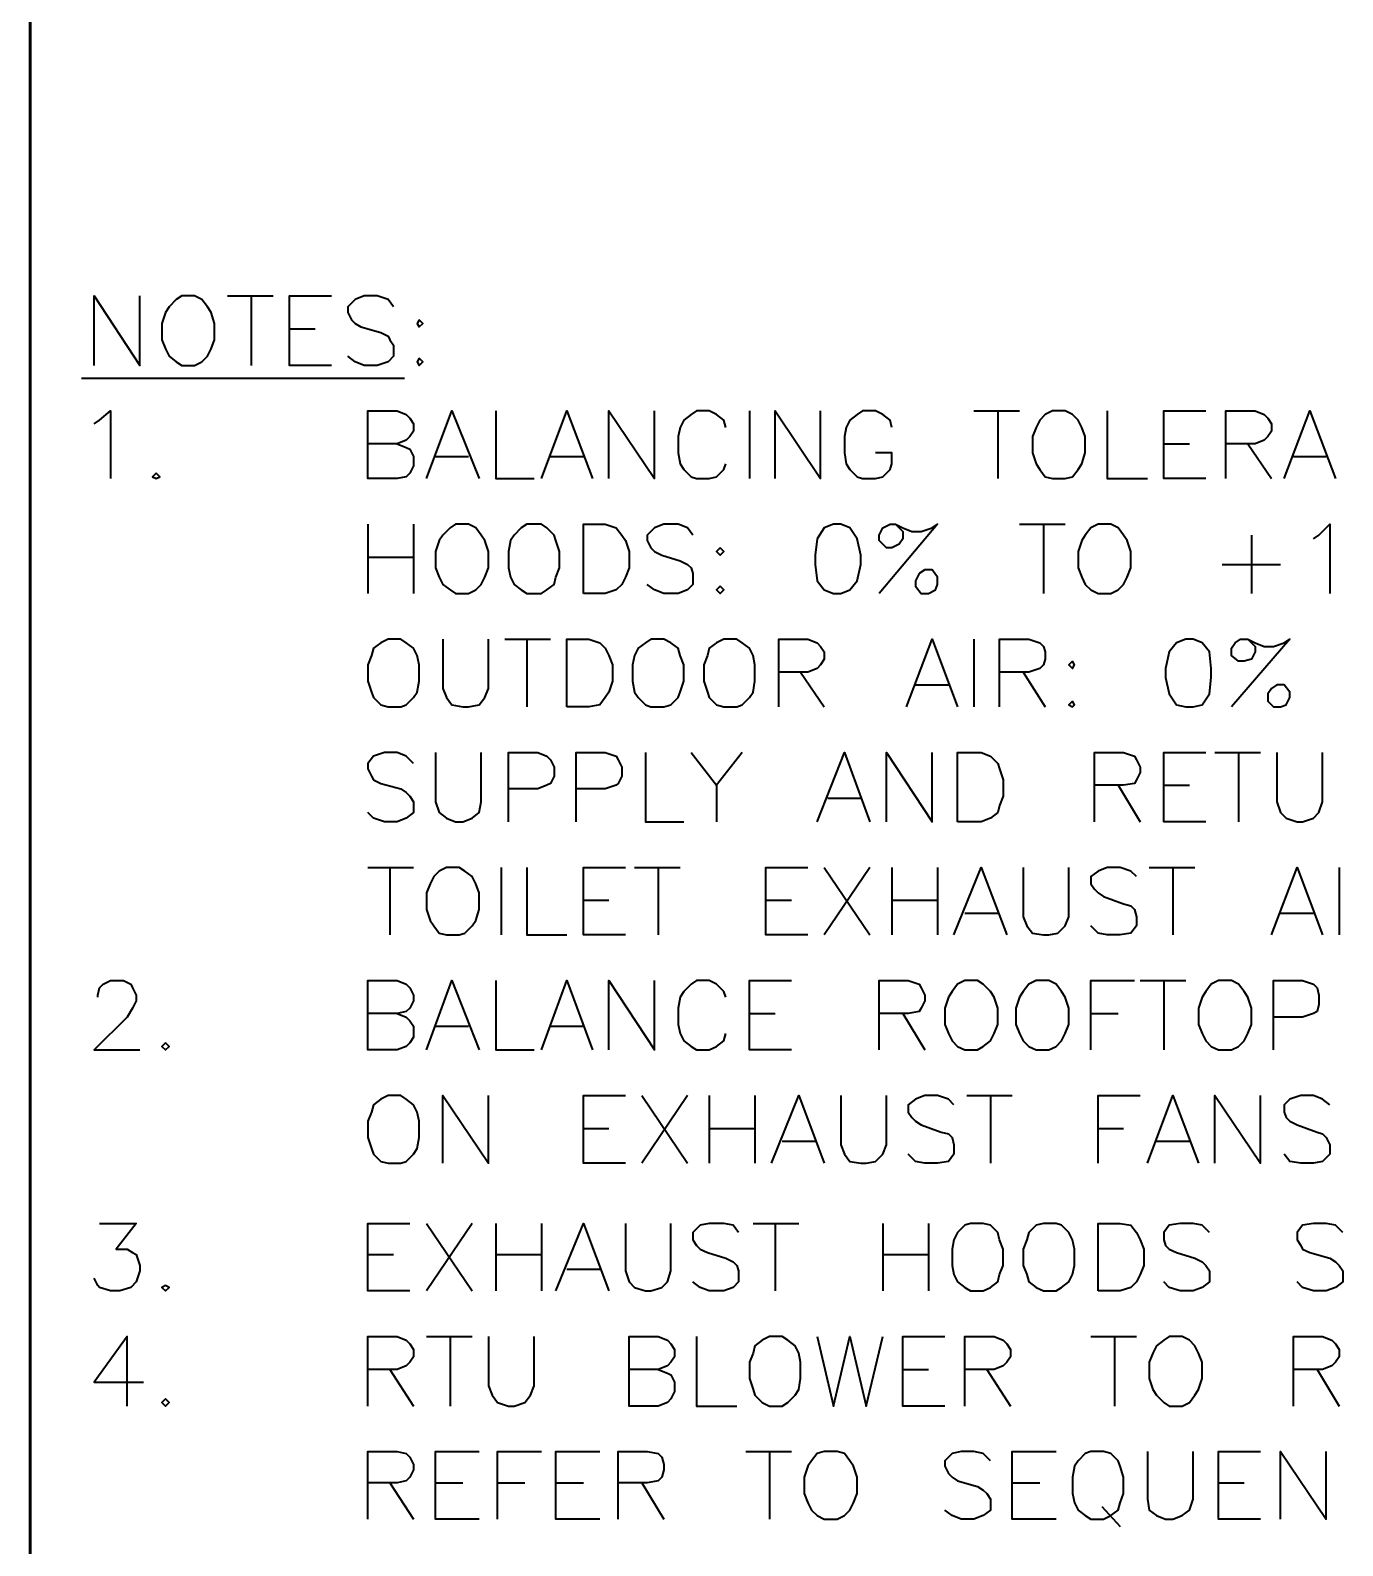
# Model space of a CAD drawing. Header units: inches. Extents: x 5 to 516, y -193 to 129.
# Drawn here: x 461.47 to 468.66, y -180.64 to -172.34 of the extents above; entities that cross this region are included whole.
import ezdxf

# ---------------------------------------------------------------- set-up
doc = ezdxf.new("R2010")
doc.units = ezdxf.units.IN
doc.header["$MEASUREMENT"] = 0
doc.layers.add('PDF10_Geometry', color=7, linetype='Continuous')

msp = doc.modelspace()

# ---------------------------------------------------------------- linework, layer by layer
at = {"layer": 'PDF10_Geometry', "lineweight": 60}
msp.add_lwpolyline([(461.4653752, -162.9859708), (461.4653752, -189.6248889)], dxfattribs=at)
at = {"layer": 'PDF10_Geometry', "lineweight": 40}
for points in [[(461.815361, -174.1755164), (461.815361, -173.7955318), (462.0653508, -174.1755164), (462.0653508, -173.7955318)], [(462.5453313, -173.7955318), (462.7953212, -173.7955318)], [(462.675326, -173.7955318), (462.675326, -174.1755164)], [(463.1153082, -174.1755164), (462.8853175, -174.1755164), (462.8853175, -173.7955318), (463.1153082, -173.7955318)], [(463.4552944, -173.8555294), (463.4252956, -173.815531), (463.365298, -173.7955318), (463.2953009, -173.7955318), (463.2453029, -173.815531), (463.2053045, -173.8555294), (463.2053045, -173.8855281), (463.2253037, -173.9255265), (463.2453029, -173.9455257), (463.2753017, -173.9655249), (463.3852972, -173.9955237), (463.4252956, -174.0155229), (463.4352952, -174.035522), (463.4552944, -174.0655208), (463.4552944, -174.1255184), (463.4252956, -174.1555172), (463.365298, -174.1755164), (463.2953009, -174.1755164), (463.2453029, -174.1555172), (463.2053045, -174.1255184)], [(462.8853175, -173.9755245), (463.0253118, -173.9755245)], [(461.7453638, -174.2455135), (463.5152919, -174.2455135)], [(461.815361, -174.4955034), (461.8453597, -174.4755042), (461.9053573, -174.4255062), (461.9053573, -174.7954912)], [(463.4752935, -174.6054989), (463.5252915, -174.6254981), (463.5452907, -174.6354977), (463.5652899, -174.6754961), (463.5652899, -174.725494), (463.5452907, -174.7654924), (463.5252915, -174.7854916), (463.4752935, -174.7954912), (463.3153, -174.7954912), (463.3153, -174.4255062), (463.4752935, -174.4255062), (463.5252915, -174.4455054), (463.5452907, -174.4655046), (463.5652899, -174.4955034), (463.5652899, -174.5355017), (463.5452907, -174.5655005), (463.5252915, -174.5854997), (463.4752935, -174.6054989), (463.3153, -174.6054989)], [(463.635287, -174.7954912), (463.7752814, -174.4255062), (463.9252753, -174.7954912)], [(464.0152716, -174.4255062), (464.0152716, -174.7954912), (464.2252631, -174.7954912)], [(464.2652615, -174.7954912), (464.4052558, -174.4255062), (464.5452501, -174.7954912)], [(464.6352464, -174.7954912), (464.6352464, -174.4255062), (464.8852363, -174.7954912), (464.8852363, -174.4255062)], [(465.2752204, -174.5155025), (465.2652209, -174.4755042), (465.2252225, -174.4455054), (465.1852241, -174.4255062), (465.1152269, -174.4255062), (465.0852282, -174.4455054), (465.0452298, -174.4755042), (465.0252306, -174.5155025), (465.015231, -174.5655005), (465.015231, -174.6554969), (465.0252306, -174.7154944), (465.0452298, -174.7454932), (465.0852282, -174.7854916), (465.1152269, -174.7954912), (465.1852241, -174.7954912), (465.2252225, -174.7854916), (465.2652209, -174.7454932), (465.2752204, -174.7154944)], [(465.4052152, -174.4255062), (465.4052152, -174.7954912)], [(465.5452095, -174.7954912), (465.5452095, -174.4255062), (465.7951993, -174.7954912), (465.7951993, -174.4255062)], [(466.1851835, -174.5155025), (466.1751839, -174.4755042), (466.1351855, -174.4455054), (466.0951871, -174.4255062), (466.02519, -174.4255062), (465.9951912, -174.4455054), (465.9551928, -174.4755042), (465.9351936, -174.5155025), (465.925194, -174.5655005), (465.925194, -174.6554969), (465.9351936, -174.7154944), (465.9551928, -174.7454932), (465.9951912, -174.7854916), (466.02519, -174.7954912), (466.0951871, -174.7954912), (466.1351855, -174.7854916), (466.1751839, -174.7454932), (466.1851835, -174.7154944), (466.1851835, -174.6554969), (466.0951871, -174.6554969)], [(466.6351652, -174.4255062), (466.8851551, -174.4255062)], [(466.7651599, -174.4255062), (466.7651599, -174.7954912)], [(467.3651356, -174.4255062), (467.3651356, -174.7954912), (467.5851266, -174.7954912)], [(467.9051136, -174.7954912), (467.675123, -174.7954912), (467.675123, -174.4255062), (467.9051136, -174.4255062)], [(468.0151092, -174.7954912), (468.0151092, -174.4255062), (468.1751027, -174.4255062), (468.2251006, -174.4455054), (468.2450998, -174.4655046), (468.265099, -174.4955034), (468.265099, -174.5355017), (468.2450998, -174.5655005), (468.2251006, -174.5854997), (468.1751027, -174.6054989), (468.0151092, -174.6054989)], [(468.3350962, -174.7954912), (468.4750905, -174.4255062), (468.6150848, -174.7954912)], [(467.675123, -174.6054989), (467.8151173, -174.6054989)], [(468.1351043, -174.6054989), (468.265099, -174.7954912)], [(463.685285, -174.6754961), (463.8652777, -174.6754961)], [(464.3152594, -174.6754961), (464.4952521, -174.6754961)], [(468.3850941, -174.6754961), (468.5650868, -174.6754961)], [(463.3153, -175.045481), (463.3153, -175.4254656)], [(463.5652899, -175.045481), (463.5652899, -175.4254656)], [(465.0952278, -175.1054786), (465.065229, -175.0654802), (465.015231, -175.045481), (464.9352343, -175.045481), (464.8852363, -175.0654802), (464.8452379, -175.1054786), (464.8452379, -175.1354774), (464.8652371, -175.1754757), (464.8852363, -175.1954749), (464.9252347, -175.2154741), (465.0252306, -175.2454729), (465.065229, -175.2654721), (465.0852282, -175.2854713), (465.0952278, -175.3154701), (465.0952278, -175.3754676), (465.065229, -175.4054664), (465.015231, -175.4254656), (464.9352343, -175.4254656), (464.8852363, -175.4054664), (464.8452379, -175.3754676)], [(466.2051827, -175.045481), (466.2451811, -175.0854794), (466.2451811, -175.1254778), (466.2251819, -175.1554766), (466.1851835, -175.1754757), (466.1551847, -175.1754757), (466.1151863, -175.1354774), (466.1151863, -175.1054786), (466.1351855, -175.0654802), (466.1751839, -175.045481), (466.2051827, -175.045481), (466.2451811, -175.0654802), (466.295179, -175.0854794), (466.345177, -175.0854794), (466.4051746, -175.0654802), (466.4351733, -175.045481), (466.1151863, -175.4254656)], [(466.8851551, -175.045481), (467.1351449, -175.045481)], [(467.0151498, -175.045481), (467.0151498, -175.4254656)], [(468.1551035, -175.1054786), (468.1551035, -175.4254656)], [(468.4950897, -175.1254778), (468.5250885, -175.1054786), (468.585086, -175.045481), (468.585086, -175.4254656)], [(463.3153, -175.2254737), (463.5652899, -175.2254737)], [(467.99511, -175.2654721), (468.315097, -175.2654721)], [(463.7252834, -175.6754554), (463.7252834, -175.9454445), (463.7452826, -175.9954424), (463.7752814, -176.0354408), (463.8352789, -176.0454404), (463.8652777, -176.0454404), (463.9252753, -176.0354408), (463.9552741, -175.9954424), (463.9752732, -175.9454445), (463.9752732, -175.6754554)], [(464.0652696, -175.6754554), (464.3152594, -175.6754554)], [(464.1852647, -175.6754554), (464.1852647, -176.0454404)], [(465.5652087, -176.0454404), (465.5652087, -175.6754554), (465.7252022, -175.6754554), (465.7752001, -175.6954546), (465.7951993, -175.7154538), (465.8151985, -175.7454526), (465.8151985, -175.785451), (465.7951993, -175.8154498), (465.7752001, -175.8354489), (465.7252022, -175.8554481), (465.5652087, -175.8554481)], [(466.2651802, -176.0454404), (466.4051746, -175.6754554), (466.5451689, -176.0454404)], [(466.6351652, -175.6754554), (466.6351652, -176.0454404)], [(466.7751595, -176.0454404), (466.7751595, -175.6754554), (466.935153, -175.6754554), (466.9951506, -175.6954546), (467.0151498, -175.7154538), (467.0251494, -175.7454526), (467.0251494, -175.785451), (467.0151498, -175.8154498), (466.9951506, -175.8354489), (466.935153, -175.8554481), (466.7751595, -175.8554481)], [(468.1351043, -175.6754554), (468.1751027, -175.7154538), (468.1751027, -175.7454526), (468.1551035, -175.785451), (468.1151051, -175.7954506), (468.0851063, -175.7954506), (468.045108, -175.7654518), (468.045108, -175.7254534), (468.0651071, -175.6954546), (468.0951059, -175.6754554), (468.1351043, -175.6754554), (468.1751027, -175.6954546), (468.2251006, -175.7154538), (468.2750986, -175.7154538), (468.3350962, -175.6954546), (468.365095, -175.6754554), (468.045108, -176.0454404)], [(465.6852038, -175.8554481), (465.8151985, -176.0454404)], [(466.9051543, -175.8554481), (467.0251494, -176.0454404)], [(466.3151782, -175.9254453), (466.4951709, -175.9254453)], [(463.5652899, -176.3554278), (463.5252915, -176.3154295), (463.4752935, -176.2954303), (463.4052964, -176.2954303), (463.3452988, -176.3154295), (463.3153, -176.3554278), (463.3153, -176.3854266), (463.3352992, -176.425425), (463.3452988, -176.4454242), (463.3852972, -176.4654234), (463.4952927, -176.4954221), (463.5252915, -176.5154213), (463.5452907, -176.5354205), (463.5652899, -176.5654193), (463.5652899, -176.6254169), (463.5252915, -176.6554156), (463.4752935, -176.6754148), (463.4052964, -176.6754148), (463.3452988, -176.6554156), (463.3153, -176.6254169)], [(463.685285, -176.2954303), (463.685285, -176.5654193), (463.7052842, -176.6254169), (463.7452826, -176.6554156), (463.7952805, -176.6754148), (463.8352789, -176.6754148), (463.8852769, -176.6554156), (463.9252753, -176.6254169), (463.9352749, -176.5654193), (463.9352749, -176.2954303)], [(464.0852688, -176.6754165), (464.0852688, -176.295432), (464.2452623, -176.295432), (464.2952602, -176.3154311), (464.3152594, -176.3354303), (464.3352586, -176.3754287), (464.3352586, -176.4254267), (464.3152594, -176.4654251), (464.2952602, -176.4754246), (464.2452623, -176.4954238), (464.0852688, -176.4954238)], [(464.4552537, -176.6754165), (464.4552537, -176.295432), (464.6152472, -176.295432), (464.6752448, -176.3154311), (464.6852444, -176.3354303), (464.7052436, -176.3754287), (464.7052436, -176.4254267), (464.6852444, -176.4654251), (464.6752448, -176.4754246), (464.6152472, -176.4954238), (464.4552537, -176.4954238)], [(464.8352383, -176.2954303), (464.8352383, -176.6754148), (465.0452298, -176.6754148)], [(465.0852282, -176.2954303), (465.2252225, -176.475423), (465.2252225, -176.6754148)], [(465.3652168, -176.2954303), (465.2252225, -176.475423)], [(465.7752001, -176.6754165), (465.925194, -176.295432), (466.0651884, -176.6754165)], [(466.1551847, -176.6754165), (466.1551847, -176.295432), (466.4051746, -176.6754165), (466.4051746, -176.295432)], [(467.2951384, -176.6754165), (467.2951384, -176.295432), (467.4551319, -176.295432), (467.5151295, -176.3154311), (467.5251291, -176.3354303), (467.5451283, -176.3754287), (467.5451283, -176.4054275), (467.5251291, -176.4454259), (467.5151295, -176.4654251), (467.4551319, -176.4754246), (467.2951384, -176.4754246)], [(467.9051136, -176.6754165), (467.675123, -176.6754165), (467.675123, -176.295432), (467.9051136, -176.295432)], [(467.9551116, -176.2954303), (468.2051015, -176.2954303)], [(468.0851063, -176.2954303), (468.0851063, -176.6754148)], [(468.2950978, -176.2954303), (468.2950978, -176.5654193), (468.315097, -176.6254169), (468.3450958, -176.6554156), (468.4050933, -176.6754148), (468.4350921, -176.6754148), (468.4950897, -176.6554156), (468.5250885, -176.6254169), (468.5450876, -176.5654193), (468.5450876, -176.2954303)], [(467.4251331, -176.4754246), (467.5451283, -176.6754165)], [(467.675123, -176.4754246), (467.8151173, -176.4754246)], [(465.8351977, -176.5454218), (466.0151904, -176.5454218)], [(463.3153, -176.9254064), (463.5652899, -176.9254064)], [(463.4352952, -176.9254064), (463.4352952, -177.2953913)], [(464.0452704, -176.9254064), (464.0452704, -177.2953913)], [(464.1852647, -176.9254064), (464.1852647, -177.2953913), (464.4052558, -177.2953913)], [(464.7252428, -177.2953913), (464.4952521, -177.2953913), (464.4952521, -176.9254064), (464.7252428, -176.9254064)], [(464.7752408, -176.9254064), (465.0252306, -176.9254064)], [(464.9052355, -176.9254064), (464.9052355, -177.2953913)], [(465.7252022, -177.2953913), (465.4952115, -177.2953913), (465.4952115, -176.9254064), (465.7252022, -176.9254064)], [(465.8151985, -176.9254064), (466.0651884, -177.2953913)], [(466.0651884, -176.9254064), (465.8151985, -177.2953913)], [(466.1851835, -176.9254064), (466.1851835, -177.2953913)], [(466.4351733, -176.9254064), (466.4351733, -177.2953913)], [(466.5251697, -177.2953913), (466.6751636, -176.9254064), (466.8151579, -177.2953913)], [(466.9051543, -176.9254064), (466.9051543, -177.1953954), (466.9251534, -177.2453934), (466.9551522, -177.2853918), (467.0151498, -177.2953913), (467.0451486, -177.2953913), (467.0951465, -177.2853918), (467.1351449, -177.2453934), (467.1551441, -177.1953954), (467.1551441, -176.9254064)], [(467.5251291, -176.9754043), (467.4951303, -176.9454056), (467.4351327, -176.9254064), (467.3651356, -176.9254064), (467.3151376, -176.9454056), (467.2751392, -176.9754043), (467.2751392, -177.0154027), (467.2951384, -177.0454015), (467.3151376, -177.0654007), (467.3451364, -177.0853999), (467.4551319, -177.1253983), (467.4951303, -177.1353978), (467.5151295, -177.155397), (467.5251291, -177.1953954), (467.5251291, -177.2453934), (467.4951303, -177.2853918), (467.4351327, -177.2953913), (467.3651356, -177.2953913), (467.3151376, -177.2853918), (467.2751392, -177.2453934)], [(467.5951262, -176.9254064), (467.8451161, -176.9254064)], [(467.725121, -176.9254064), (467.725121, -177.2953913)], [(468.265099, -177.2953913), (468.4050933, -176.9254064), (468.5450876, -177.2953913)], [(468.635084, -176.9254064), (468.635084, -177.2953913)], [(464.4952521, -177.1053991), (464.6352464, -177.1053991)], [(465.4952115, -177.1053991), (465.6352058, -177.1053991)], [(466.1851835, -177.1053991), (466.4351733, -177.1053991)], [(466.5851672, -177.1753962), (466.7651599, -177.1753962)], [(468.315097, -177.1753962), (468.4950897, -177.1753962)], [(461.8353601, -177.6353775), (461.8353601, -177.6253779), (461.8453597, -177.5853796), (461.8653589, -177.5653804), (461.9053573, -177.5453812), (461.9753545, -177.5453812), (462.0153528, -177.5653804), (462.0253524, -177.5853796), (462.0453516, -177.6253779), (462.0453516, -177.6553767), (462.0253524, -177.6953751), (461.9953536, -177.7453731), (461.815361, -177.9253658), (462.0653508, -177.9253658)], [(463.4752935, -177.7253739), (463.5252915, -177.7453731), (463.5452907, -177.7653723), (463.5652899, -177.795371), (463.5652899, -177.8553686), (463.5452907, -177.8853674), (463.5252915, -177.9053666), (463.4752935, -177.9253658), (463.3153, -177.9253658), (463.3153, -177.5453812), (463.4752935, -177.5453812), (463.5252915, -177.5653804), (463.5452907, -177.5853796), (463.5652899, -177.6253779), (463.5652899, -177.6553767), (463.5452907, -177.6953751), (463.5252915, -177.7153743), (463.4752935, -177.7253739), (463.3153, -177.7253739)], [(463.635287, -177.9253658), (463.7752814, -177.5453812), (463.9252753, -177.9253658)], [(464.0152716, -177.5453812), (464.0152716, -177.9253658), (464.2252631, -177.9253658)], [(464.2652615, -177.9253658), (464.4052558, -177.5453812), (464.5452501, -177.9253658)], [(464.6352464, -177.9253658), (464.6352464, -177.5453812), (464.8852363, -177.9253658), (464.8852363, -177.5453812)], [(465.2752204, -177.6353775), (465.2652209, -177.6053788), (465.2252225, -177.5653804), (465.1852241, -177.5453812), (465.1152269, -177.5453812), (465.0852282, -177.5653804), (465.0452298, -177.6053788), (465.0252306, -177.6353775), (465.015231, -177.6953751), (465.015231, -177.7853714), (465.0252306, -177.8353694), (465.0452298, -177.8753678), (465.0852282, -177.9053666), (465.1152269, -177.9253658), (465.1852241, -177.9253658), (465.2252225, -177.9053666), (465.2652209, -177.8753678), (465.2752204, -177.8353694)], [(465.6352058, -177.9253658), (465.4052152, -177.9253658), (465.4052152, -177.5453812), (465.6352058, -177.5453812)], [(466.1151863, -177.9253658), (466.1151863, -177.5453812), (466.2751798, -177.5453812), (466.3351774, -177.5653804), (466.345177, -177.5853796), (466.3651762, -177.6253779), (466.3651762, -177.6553767), (466.345177, -177.6953751), (466.3351774, -177.7153743), (466.2751798, -177.7253739), (466.1151863, -177.7253739)], [(467.2751392, -177.9253658), (467.2751392, -177.5453812), (467.5151295, -177.5453812)], [(467.5451283, -177.5453812), (467.7951181, -177.5453812)], [(467.675123, -177.5453812), (467.675123, -177.9253658)], [(468.2750986, -177.9253658), (468.2750986, -177.5453812), (468.4350921, -177.5453812), (468.4950897, -177.5653804), (468.5150889, -177.5853796), (468.5250885, -177.6253779), (468.5250885, -177.6753759), (468.5150889, -177.7153743), (468.4950897, -177.7253739), (468.4350921, -177.7453731), (468.2750986, -177.7453731)], [(465.4052152, -177.7253739), (465.5452095, -177.7253739)], [(466.2451811, -177.7253739), (466.3651762, -177.9253658)], [(467.2751392, -177.7253739), (467.4251331, -177.7253739)], [(463.685285, -177.795371), (463.8652777, -177.795371)], [(464.3152594, -177.795371), (464.4952521, -177.795371)], [(463.7252834, -178.5453406), (463.7252834, -178.1753556), (463.9752732, -178.5453406), (463.9752732, -178.1753556)], [(464.7252428, -178.5453406), (464.4952521, -178.5453406), (464.4952521, -178.1753556), (464.7252428, -178.1753556)], [(464.8152391, -178.1753556), (465.065229, -178.5453406)], [(465.065229, -178.1753556), (464.8152391, -178.5453406)], [(465.1852241, -178.1753556), (465.1852241, -178.5453406)], [(465.4352139, -178.1753556), (465.4352139, -178.5453406)], [(465.5252103, -178.5453406), (465.6752042, -178.1753556), (465.8151985, -178.5453406)], [(465.9051949, -178.1753556), (465.9051949, -178.4453446), (465.925194, -178.4953426), (465.9551928, -178.535341), (466.0151904, -178.5453406), (466.0451892, -178.5453406), (466.0951871, -178.535341), (466.1351855, -178.4953426), (466.1551847, -178.4453446), (466.1551847, -178.1753556)], [(466.5251697, -178.2253536), (466.4951709, -178.1953548), (466.4351733, -178.1753556), (466.3651762, -178.1753556), (466.3151782, -178.1953548), (466.2751798, -178.2253536), (466.2751798, -178.265352), (466.295179, -178.2953507), (466.3151782, -178.3153499), (466.345177, -178.3353491), (466.4551725, -178.3753475), (466.4951709, -178.3853471), (466.5151701, -178.4053463), (466.5251697, -178.4453446), (466.5251697, -178.4953426), (466.4951709, -178.535341), (466.4351733, -178.5453406), (466.3651762, -178.5453406), (466.3151782, -178.535341), (466.2751798, -178.4953426)], [(466.5951668, -178.1753556), (466.8451567, -178.1753556)], [(466.7251616, -178.1753556), (466.7251616, -178.5453406)], [(467.3151376, -178.5453406), (467.3151376, -178.1753556), (467.5451283, -178.1753556)], [(467.5851266, -178.5453406), (467.725121, -178.1753556), (467.8651153, -178.5453406)], [(467.9551116, -178.5453406), (467.9551116, -178.1753556), (468.2051015, -178.5453406), (468.2051015, -178.1753556)], [(468.585086, -178.2253536), (468.5450876, -178.1953548), (468.4950897, -178.1753556), (468.4250925, -178.1753556), (468.365095, -178.1953548), (468.3350962, -178.2253536), (468.3350962, -178.265352), (468.3450958, -178.2953507), (468.365095, -178.3153499), (468.4050933, -178.3353491), (468.5150889, -178.3753475), (468.5450876, -178.3853471), (468.5650868, -178.4053463), (468.585086, -178.4453446), (468.585086, -178.4953426), (468.5450876, -178.535341), (468.4950897, -178.5453406), (468.4250925, -178.5453406), (468.365095, -178.535341), (468.3350962, -178.4953426)], [(464.4952521, -178.3553483), (464.6352464, -178.3553483)], [(465.1852241, -178.3553483), (465.4352139, -178.3553483)], [(467.3151376, -178.3553483), (467.4551319, -178.3553483)], [(465.5852079, -178.4253455), (465.7652005, -178.4253455)], [(467.6351246, -178.4253455), (467.8151173, -178.4253455)], [(461.8453597, -178.8753272), (462.0453516, -178.8753272), (461.9353561, -179.0153215), (461.9953536, -179.0153215), (462.0253524, -179.0353207), (462.0453516, -179.0453203), (462.0653508, -179.1053178), (462.0653508, -179.1353166), (462.0453516, -179.1953142), (462.0153528, -179.225313), (461.9553553, -179.2453122), (461.9053573, -179.2453122), (461.8453597, -179.225313), (461.8353601, -179.2153134), (461.815361, -179.175315)], [(463.5452907, -179.2453122), (463.3153, -179.2453122), (463.3153, -178.8753272), (463.5452907, -178.8753272)], [(463.635287, -178.8753272), (463.8852769, -179.2453122)], [(463.8852769, -178.8753272), (463.635287, -179.2453122)], [(464.0152716, -178.8753272), (464.0152716, -179.2453122)], [(464.2652615, -178.8753272), (464.2652615, -179.2453122)], [(464.3452582, -179.2453122), (464.4952521, -178.8753272), (464.6352464, -179.2453122)], [(464.7252428, -178.8753272), (464.7252428, -179.1353166), (464.745242, -179.1953142), (464.7752408, -179.225313), (464.8352383, -179.2453122), (464.8652371, -179.2453122), (464.9252347, -179.225313), (464.9552334, -179.1953142), (464.9752326, -179.1353166), (464.9752326, -178.8753272)], [(465.3452176, -178.9253252), (465.3152188, -178.8853268), (465.2652209, -178.8753272), (465.1852241, -178.8753272), (465.1352261, -178.8853268), (465.0952278, -178.9253252), (465.0952278, -178.9653235), (465.1152269, -178.9953223), (465.1352261, -179.0153215), (465.1752245, -179.0353207), (465.2752204, -179.0653195), (465.3152188, -179.0853187), (465.335218, -179.1053178), (465.3452176, -179.1353166), (465.3452176, -179.1953142), (465.3152188, -179.225313), (465.2652209, -179.2453122), (465.1852241, -179.2453122), (465.1352261, -179.225313), (465.0952278, -179.1953142)], [(465.4252144, -178.8753272), (465.6752042, -178.8753272)], [(465.5452095, -178.8753272), (465.5452095, -179.2453122)], [(466.1351855, -178.8753272), (466.1351855, -179.2453122)], [(466.3851754, -178.8753272), (466.3851754, -179.2453122)], [(467.9251128, -178.9253252), (467.8851145, -178.8853268), (467.8351165, -178.8753272), (467.7651193, -178.8753272), (467.7051218, -178.8853268), (467.675123, -178.9253252), (467.675123, -178.9653235), (467.6851226, -178.9953223), (467.7051218, -179.0153215), (467.7451201, -179.0353207), (467.8451161, -179.0653195), (467.8851145, -179.0853187), (467.9051136, -179.1053178), (467.9251128, -179.1353166), (467.9251128, -179.1953142), (467.8851145, -179.225313), (467.8351165, -179.2453122), (467.7651193, -179.2453122), (467.7051218, -179.225313), (467.675123, -179.1953142)], [(468.6550832, -178.9253252), (468.6150848, -178.8853268), (468.5650868, -178.8753272), (468.4950897, -178.8753272), (468.4350921, -178.8853268), (468.4050933, -178.9253252), (468.4050933, -178.9653235), (468.4250925, -178.9953223), (468.4350921, -179.0153215), (468.4750905, -179.0353207), (468.585086, -179.0653195), (468.6150848, -179.0853187), (468.635084, -179.1053178), (468.6550832, -179.1353166), (468.6550832, -179.1953142), (468.6150848, -179.225313), (468.5650868, -179.2453122), (468.4950897, -179.2453122), (468.4350921, -179.225313), (468.4050933, -179.1953142)], [(463.3153, -179.0453203), (463.4552944, -179.0453203)], [(464.0152716, -179.0453203), (464.2652615, -179.0453203)], [(466.1351855, -179.0453203), (466.3851754, -179.0453203)], [(464.4052558, -179.125317), (464.5852485, -179.125317)], [(461.9953536, -179.8752866), (461.9953536, -179.495302), (461.815361, -179.7452919), (462.08535, -179.7452919)], [(463.3153, -179.8752866), (463.3153, -179.495302), (463.4752935, -179.495302), (463.5252915, -179.5153012), (463.5452907, -179.5353004), (463.5652899, -179.5652992), (463.5652899, -179.6052975), (463.5452907, -179.6352963), (463.5252915, -179.6552955), (463.4752935, -179.6752947), (463.3153, -179.6752947)], [(463.635287, -179.495302), (463.8852769, -179.495302)], [(463.7652818, -179.495302), (463.7652818, -179.8752866)], [(463.9752732, -179.495302), (463.9752732, -179.765291), (463.9952724, -179.815289), (464.0252712, -179.8552874), (464.0852688, -179.8752866), (464.1152676, -179.8752866), (464.1752651, -179.8552874), (464.2052639, -179.815289), (464.2252631, -179.765291), (464.2252631, -179.495302)], [(464.9052355, -179.6752947), (464.9552334, -179.6952939), (464.9752326, -179.7052935), (464.9952318, -179.7452919), (464.9952318, -179.7952898), (464.9752326, -179.8352882), (464.9552334, -179.8552874), (464.9052355, -179.8752866), (464.745242, -179.8752866), (464.745242, -179.495302), (464.9052355, -179.495302), (464.9552334, -179.5153012), (464.9752326, -179.5353004), (464.9952318, -179.5652992), (464.9952318, -179.6052975), (464.9752326, -179.6352963), (464.9552334, -179.6552955), (464.9052355, -179.6752947), (464.745242, -179.6752947)], [(465.1152269, -179.495302), (465.1152269, -179.8752866), (465.335218, -179.8752866)], [(465.7752001, -179.495302), (465.8651965, -179.8752866), (465.9551928, -179.495302), (466.0451892, -179.8752866), (466.1351855, -179.495302)], [(466.4751717, -179.8752866), (466.2451811, -179.8752866), (466.2451811, -179.495302), (466.4751717, -179.495302)], [(466.5851672, -179.8752866), (466.5851672, -179.495302), (466.7451607, -179.495302), (466.7951587, -179.5153012), (466.8151579, -179.5353004), (466.8351571, -179.5652992), (466.8351571, -179.6052975), (466.8151579, -179.6352963), (466.7951587, -179.6552955), (466.7451607, -179.6752947), (466.5851672, -179.6752947)], [(467.2751392, -179.495302), (467.5251291, -179.495302)], [(467.4051339, -179.495302), (467.4051339, -179.8752866)], [(468.3850941, -179.8752866), (468.3850941, -179.495302), (468.5450876, -179.495302), (468.5950856, -179.5153012), (468.6150848, -179.5353004), (468.635084, -179.5652992), (468.635084, -179.6052975), (468.6150848, -179.6352963), (468.5950856, -179.6552955), (468.5450876, -179.6752947), (468.3850941, -179.6752947)], [(463.4352952, -179.6752947), (463.5652899, -179.8752866)], [(466.2451811, -179.6752947), (466.3851754, -179.6752947)], [(466.7051624, -179.6752947), (466.8351571, -179.8752866)], [(468.5150889, -179.6752947), (468.635084, -179.8752866)], [(463.3153, -180.4952614), (463.3153, -180.1252764), (463.4752935, -180.1252764), (463.5252915, -180.135276), (463.5452907, -180.1552752), (463.5652899, -180.1952736), (463.5652899, -180.2252724), (463.5452907, -180.2652707), (463.5252915, -180.2852699), (463.4752935, -180.2952695), (463.3153, -180.2952695)], [(463.9252753, -180.4952614), (463.685285, -180.4952614), (463.685285, -180.1252764), (463.9252753, -180.1252764)], [(464.0252712, -180.4952614), (464.0252712, -180.1252764), (464.2652615, -180.1252764)], [(464.5852485, -180.4952614), (464.3452582, -180.4952614), (464.3452582, -180.1252764), (464.5852485, -180.1252764)], [(464.6852444, -180.4952614), (464.6852444, -180.1252764), (464.8452379, -180.1252764), (464.9052355, -180.135276), (464.9252347, -180.1552752), (464.9352343, -180.1952736), (464.9352343, -180.2252724), (464.9252347, -180.2652707), (464.9052355, -180.2852699), (464.8452379, -180.2952695), (464.6852444, -180.2952695)], [(465.385216, -180.1252764), (465.6352058, -180.1252764)], [(465.5152107, -180.1252764), (465.5152107, -180.4952614)], [(466.7251616, -180.1752744), (466.6851632, -180.135276), (466.6351652, -180.1252764), (466.5651681, -180.1252764), (466.5151701, -180.135276), (466.4751717, -180.1752744), (466.4751717, -180.2052732), (466.4951709, -180.2452715), (466.5151701, -180.2652707), (466.5451689, -180.2852699), (466.6551644, -180.3152687), (466.6851632, -180.3352679), (466.7051624, -180.3552671), (466.7251616, -180.3852659), (466.7251616, -180.4452634), (466.6851632, -180.4752622), (466.6351652, -180.4952614), (466.5651681, -180.4952614), (466.5151701, -180.4752622), (466.4751717, -180.4452634)], [(467.0851469, -180.4952614), (466.8451567, -180.4952614), (466.8451567, -180.1252764), (467.0851469, -180.1252764)], [(467.5851266, -180.1252764), (467.5851266, -180.3852659), (467.5951262, -180.4452634), (467.6351246, -180.4752622), (467.6851226, -180.4952614), (467.725121, -180.4952614), (467.7751189, -180.4752622), (467.8151173, -180.4452634), (467.8351165, -180.3852659), (467.8351165, -180.1252764)], [(468.2051015, -180.4952614), (467.9751108, -180.4952614), (467.9751108, -180.1252764), (468.2051015, -180.1252764)], [(468.315097, -180.4952614), (468.315097, -180.1252764), (468.5650868, -180.4952614), (468.5650868, -180.1252764)], [(463.4352952, -180.2952695), (463.5652899, -180.4952614)], [(463.685285, -180.2952695), (463.8352789, -180.2952695)], [(464.0252712, -180.2952695), (464.1752651, -180.2952695)], [(464.3452582, -180.2952695), (464.4952521, -180.2952695)], [(464.8152391, -180.2952695), (464.9352343, -180.4952614)], [(466.8451567, -180.2952695), (466.9951506, -180.2952695)], [(467.9751108, -180.2952695), (468.1151051, -180.2952695)], [(467.3351368, -180.4252642), (467.4351327, -180.5352598)]]:
    msp.add_lwpolyline(points, dxfattribs=at)
for points in [[(462.2953415, -173.7955318), (462.2653427, -173.815531), (462.2253443, -173.8555294), (462.2053451, -173.8855281), (462.1853459, -173.9455257), (462.1853459, -174.035522), (462.2053451, -174.08552), (462.2253443, -174.1255184), (462.2653427, -174.1555172), (462.2953415, -174.1755164), (462.3653386, -174.1755164), (462.405337, -174.1555172), (462.4353358, -174.1255184), (462.455335, -174.08552), (462.4753342, -174.035522), (462.4753342, -173.9455257), (462.455335, -173.8855281), (462.4353358, -173.8555294), (462.405337, -173.815531), (462.3653386, -173.7955318)], [(463.5952887, -173.9255265), (463.5852891, -173.9455257), (463.5952887, -173.9655249), (463.6152879, -173.9455257)], [(463.5952887, -174.135518), (463.5852891, -174.1555172), (463.5952887, -174.1755164), (463.6152879, -174.1555172)], [(467.0651478, -174.4255062), (467.0251494, -174.4455054), (466.9951506, -174.4755042), (466.9751514, -174.5155025), (466.9551522, -174.5655005), (466.9551522, -174.6554969), (466.9751514, -174.7154944), (466.9951506, -174.7454932), (467.0251494, -174.7854916), (467.0651478, -174.7954912), (467.1351449, -174.7954912), (467.1751433, -174.7854916), (467.2051421, -174.7454932), (467.2251413, -174.7154944), (467.2451404, -174.6554969), (467.2451404, -174.5655005), (467.2251413, -174.5155025), (467.2051421, -174.4755042), (467.1751433, -174.4455054), (467.1351449, -174.4255062)], [(462.1553471, -174.7654924), (462.135348, -174.7854916), (462.1553471, -174.7954912), (462.1753463, -174.7854916)], [(463.7952805, -175.045481), (463.7652818, -175.0654802), (463.7252834, -175.1054786), (463.7052842, -175.1354774), (463.685285, -175.1954749), (463.685285, -175.2854713), (463.7052842, -175.3354692), (463.7252834, -175.3754676), (463.7652818, -175.4054664), (463.7952805, -175.4254656), (463.8652777, -175.4254656), (463.9052761, -175.4054664), (463.9352749, -175.3754676), (463.9552741, -175.3354692), (463.9752732, -175.2854713), (463.9752732, -175.1954749), (463.9552741, -175.1354774), (463.9352749, -175.1054786), (463.9052761, -175.0654802), (463.8652777, -175.045481)], [(464.1852647, -175.045481), (464.1552659, -175.0654802), (464.1152676, -175.1054786), (464.0952684, -175.1354774), (464.0852688, -175.1954749), (464.0852688, -175.2854713), (464.0952684, -175.3354692), (464.1152676, -175.3754676), (464.1552659, -175.4054664), (464.1852647, -175.4254656), (464.2652615, -175.4254656), (464.2952602, -175.4054664), (464.3352586, -175.3754676), (464.3452582, -175.3354692), (464.3652574, -175.2854713), (464.3652574, -175.1954749), (464.3452582, -175.1354774), (464.3352586, -175.1054786), (464.2952602, -175.0654802), (464.2652615, -175.045481)], [(464.4952521, -175.4254656), (464.4952521, -175.045481), (464.6152472, -175.045481), (464.6752448, -175.0654802), (464.7052436, -175.1054786), (464.7252428, -175.1354774), (464.745242, -175.1954749), (464.745242, -175.2854713), (464.7252428, -175.3354692), (464.7052436, -175.3754676), (464.6752448, -175.4054664), (464.6152472, -175.4254656)], [(465.8651965, -175.045481), (465.8151985, -175.0654802), (465.7752001, -175.1254778), (465.7652005, -175.2154741), (465.7652005, -175.2654721), (465.7752001, -175.3554684), (465.8151985, -175.4054664), (465.8651965, -175.4254656), (465.9051949, -175.4254656), (465.9551928, -175.4054664), (465.9951912, -175.3554684), (466.0151904, -175.2654721), (466.0151904, -175.2154741), (465.9951912, -175.1254778), (465.9551928, -175.0654802), (465.9051949, -175.045481)], [(467.3151376, -175.045481), (467.2751392, -175.0654802), (467.2451404, -175.1054786), (467.2251413, -175.1354774), (467.2051421, -175.1954749), (467.2051421, -175.2854713), (467.2251413, -175.3354692), (467.2451404, -175.3754676), (467.2751392, -175.4054664), (467.3151376, -175.4254656), (467.3851348, -175.4254656), (467.4251331, -175.4054664), (467.4551319, -175.3754676), (467.4751311, -175.3354692), (467.4951303, -175.2854713), (467.4951303, -175.1954749), (467.4751311, -175.1354774), (467.4551319, -175.1054786), (467.4251331, -175.0654802), (467.3851348, -175.045481)], [(465.2452217, -175.1754757), (465.2252225, -175.1954749), (465.2452217, -175.2154741), (465.2652209, -175.1954749)], [(466.3651762, -175.2954709), (466.3351774, -175.3154701), (466.3151782, -175.3554684), (466.3151782, -175.3854672), (466.345177, -175.4254656), (466.3851754, -175.4254656), (466.4251737, -175.4054664), (466.4351733, -175.3754676), (466.4351733, -175.3354692), (466.4051746, -175.2954709)], [(465.2452217, -175.3854672), (465.2252225, -175.4054664), (465.2452217, -175.4254656), (465.2652209, -175.4054664)], [(463.4252956, -175.6754554), (463.3852972, -175.6954546), (463.3452988, -175.7254534), (463.3352992, -175.7654518), (463.3153, -175.8154498), (463.3153, -175.9054461), (463.3352992, -175.9654437), (463.3452988, -175.9954424), (463.3852972, -176.0354408), (463.4252956, -176.0454404), (463.4952927, -176.0454404), (463.5252915, -176.0354408), (463.5652899, -175.9954424), (463.5852891, -175.9654437), (463.5952887, -175.9054461), (463.5952887, -175.8154498), (463.5852891, -175.7654518), (463.5652899, -175.7254534), (463.5252915, -175.6954546), (463.4952927, -175.6754554)], [(464.4052558, -176.0454404), (464.4052558, -175.6754554), (464.5252509, -175.6754554), (464.5852485, -175.6954546), (464.6152472, -175.7254534), (464.6352464, -175.7654518), (464.6552456, -175.8154498), (464.6552456, -175.9054461), (464.6352464, -175.9654437), (464.6152472, -175.9954424), (464.5852485, -176.0354408), (464.5252509, -176.0454404)], [(464.8652371, -175.6754554), (464.8352383, -175.6954546), (464.7952399, -175.7254534), (464.7752408, -175.7654518), (464.7652412, -175.8154498), (464.7652412, -175.9054461), (464.7752408, -175.9654437), (464.7952399, -175.9954424), (464.8352383, -176.0354408), (464.8652371, -176.0454404), (464.9352343, -176.0454404), (464.9752326, -176.0354408), (465.015231, -175.9954424), (465.0252306, -175.9654437), (465.0452298, -175.9054461), (465.0452298, -175.8154498), (465.0252306, -175.7654518), (465.015231, -175.7254534), (464.9752326, -175.6954546), (464.9352343, -175.6754554)], [(465.2652209, -175.6754554), (465.2252225, -175.6954546), (465.1852241, -175.7254534), (465.1752245, -175.7654518), (465.1552253, -175.8154498), (465.1552253, -175.9054461), (465.1752245, -175.9654437), (465.1852241, -175.9954424), (465.2252225, -176.0354408), (465.2652209, -176.0454404), (465.335218, -176.0454404), (465.3652168, -176.0354408), (465.4052152, -175.9954424), (465.4252144, -175.9654437), (465.4352139, -175.9054461), (465.4352139, -175.8154498), (465.4252144, -175.7654518), (465.4052152, -175.7254534), (465.3652168, -175.6954546), (465.335218, -175.6754554)], [(467.7951181, -175.6754554), (467.7451201, -175.6954546), (467.7051218, -175.7454526), (467.6851226, -175.8354489), (467.6851226, -175.8854469), (467.7051218, -175.9754433), (467.7451201, -176.0354408), (467.7951181, -176.0454404), (467.8351165, -176.0454404), (467.8851145, -176.0354408), (467.9251128, -175.9754433), (467.9351124, -175.8854469), (467.9351124, -175.8354489), (467.9251128, -175.7454526), (467.8851145, -175.6954546), (467.8351165, -175.6754554)], [(467.1751433, -175.7954506), (467.1551441, -175.8154498), (467.1751433, -175.8354489), (467.1851429, -175.8154498)], [(468.2950978, -175.9254453), (468.265099, -175.9454445), (468.2450998, -175.9754433), (468.2450998, -176.0154416), (468.2750986, -176.0454404), (468.315097, -176.0454404), (468.3450958, -176.0354408), (468.365095, -175.9954424), (468.365095, -175.9654437), (468.3350962, -175.9254453)], [(467.1751433, -176.0154416), (467.1551441, -176.0354408), (467.1751433, -176.0454404), (467.1851429, -176.0354408)], [(466.5451689, -176.6754165), (466.5451689, -176.295432), (466.6751636, -176.295432), (466.7251616, -176.3154311), (466.7651599, -176.3554295), (466.7751595, -176.3854283), (466.7951587, -176.4454259), (466.7951587, -176.5354222), (466.7751595, -176.5854202), (466.7651599, -176.6254186), (466.7251616, -176.6554173), (466.6751636, -176.6754165)], [(463.7452826, -176.9254064), (463.7052842, -176.9454056), (463.6752854, -176.9754043), (463.6552862, -177.0154027), (463.635287, -177.0654007), (463.635287, -177.155397), (463.6552862, -177.2153946), (463.6752854, -177.2453934), (463.7052842, -177.2853918), (463.7452826, -177.2953913), (463.8152797, -177.2953913), (463.8452785, -177.2853918), (463.8852769, -177.2453934), (463.9052761, -177.2153946), (463.9252753, -177.155397), (463.9252753, -177.0654007), (463.9052761, -177.0154027), (463.8852769, -176.9754043), (463.8452785, -176.9454056), (463.8152797, -176.9254064)], [(466.5851672, -177.5453812), (466.5451689, -177.5653804), (466.5151701, -177.6053788), (466.4951709, -177.6353775), (466.4751717, -177.6953751), (466.4751717, -177.7853714), (466.4951709, -177.8353694), (466.5151701, -177.8753678), (466.5451689, -177.9053666), (466.5851672, -177.9253658), (466.6551644, -177.9253658), (466.6851632, -177.9053666), (466.7251616, -177.8753678), (466.7451607, -177.8353694), (466.7651599, -177.7853714), (466.7651599, -177.6953751), (466.7451607, -177.6353775), (466.7251616, -177.6053788), (466.6851632, -177.5653804), (466.6551644, -177.5453812)], [(466.9751514, -177.5453812), (466.935153, -177.5653804), (466.9051543, -177.6053788), (466.8851551, -177.6353775), (466.8651559, -177.6953751), (466.8651559, -177.7853714), (466.8851551, -177.8353694), (466.9051543, -177.8753678), (466.935153, -177.9053666), (466.9751514, -177.9253658), (467.0451486, -177.9253658), (467.0851469, -177.9053666), (467.1151457, -177.8753678), (467.1351449, -177.8353694), (467.1551441, -177.7853714), (467.1551441, -177.6953751), (467.1351449, -177.6353775), (467.1151457, -177.6053788), (467.0851469, -177.5653804), (467.0451486, -177.5453812)], [(467.9751108, -177.5453812), (467.9351124, -177.5653804), (467.9051136, -177.6053788), (467.8851145, -177.6353775), (467.8651153, -177.6953751), (467.8651153, -177.7853714), (467.8851145, -177.8353694), (467.9051136, -177.8753678), (467.9351124, -177.9053666), (467.9751108, -177.9253658), (468.045108, -177.9253658), (468.0851063, -177.9053666), (468.1151051, -177.8753678), (468.1351043, -177.8353694), (468.1551035, -177.7853714), (468.1551035, -177.6953751), (468.1351043, -177.6353775), (468.1151051, -177.6053788), (468.0851063, -177.5653804), (468.045108, -177.5453812)], [(462.2053451, -177.8853674), (462.1853459, -177.9053666), (462.2053451, -177.9253658), (462.2253443, -177.9053666)], [(463.4252956, -178.1753556), (463.3852972, -178.1953548), (463.3452988, -178.2253536), (463.3352992, -178.265352), (463.3153, -178.3153499), (463.3153, -178.4053463), (463.3352992, -178.4653438), (463.3452988, -178.4953426), (463.3852972, -178.535341), (463.4252956, -178.5453406), (463.4952927, -178.5453406), (463.5252915, -178.535341), (463.5652899, -178.4953426), (463.5852891, -178.4653438), (463.5952887, -178.4053463), (463.5952887, -178.3153499), (463.5852891, -178.265352), (463.5652899, -178.2253536), (463.5252915, -178.1953548), (463.4952927, -178.1753556)], [(466.615166, -178.8753272), (466.5851672, -178.8853268), (466.5451689, -178.9253252), (466.5251697, -178.9653235), (466.5151701, -179.0153215), (466.5151701, -179.1053178), (466.5251697, -179.1553158), (466.5451689, -179.1953142), (466.5851672, -179.225313), (466.615166, -179.2453122), (466.6851632, -179.2453122), (466.7251616, -179.225313), (466.7651599, -179.1953142), (466.7751595, -179.1553158), (466.7951587, -179.1053178), (466.7951587, -179.0153215), (466.7751595, -178.9653235), (466.7651599, -178.9253252), (466.7251616, -178.8853268), (466.6851632, -178.8753272)], [(467.0151498, -178.8753272), (466.9751514, -178.8853268), (466.935153, -178.9253252), (466.9251534, -178.9653235), (466.9051543, -179.0153215), (466.9051543, -179.1053178), (466.9251534, -179.1553158), (466.935153, -179.1953142), (466.9751514, -179.225313), (467.0151498, -179.2453122), (467.0851469, -179.2453122), (467.1151457, -179.225313), (467.1551441, -179.1953142), (467.1751433, -179.1553158), (467.1851429, -179.1053178), (467.1851429, -179.0153215), (467.1751433, -178.9653235), (467.1551441, -178.9253252), (467.1151457, -178.8853268), (467.0851469, -178.8753272)], [(467.3151376, -179.2453122), (467.3151376, -178.8753272), (467.4351327, -178.8753272), (467.4951303, -178.8853268), (467.5251291, -178.9253252), (467.5451283, -178.9653235), (467.5651274, -179.0153215), (467.5651274, -179.1053178), (467.5451283, -179.1553158), (467.5251291, -179.1953142), (467.4951303, -179.225313), (467.4351327, -179.2453122)], [(462.2053451, -179.2153134), (462.1853459, -179.225313), (462.2053451, -179.2453122), (462.2253443, -179.225313)], [(465.5152107, -179.495302), (465.4752123, -179.5153012), (465.4352139, -179.5453), (465.4252144, -179.5852984), (465.4052152, -179.6352963), (465.4052152, -179.7252927), (465.4252144, -179.7852902), (465.4352139, -179.815289), (465.4752123, -179.8552874), (465.5152107, -179.8752866), (465.5852079, -179.8752866), (465.6152066, -179.8552874), (465.655205, -179.815289), (465.6752042, -179.7852902), (465.6852038, -179.7252927), (465.6852038, -179.6352963), (465.6752042, -179.5852984), (465.655205, -179.5453), (465.6152066, -179.5153012), (465.5852079, -179.495302)], [(467.7051218, -179.495302), (467.675123, -179.5153012), (467.6351246, -179.5453), (467.6151254, -179.5852984), (467.5951262, -179.6352963), (467.5951262, -179.7252927), (467.6151254, -179.7852902), (467.6351246, -179.815289), (467.675123, -179.8552874), (467.7051218, -179.8752866), (467.7751189, -179.8752866), (467.8151173, -179.8552874), (467.8451161, -179.815289), (467.8651153, -179.7852902), (467.8851145, -179.7252927), (467.8851145, -179.6352963), (467.8651153, -179.5852984), (467.8451161, -179.5453), (467.8151173, -179.5153012), (467.7751189, -179.495302)], [(462.2053451, -179.8352882), (462.1853459, -179.8552874), (462.2053451, -179.8752866), (462.2253443, -179.8552874)], [(465.8151985, -180.1252764), (465.7752001, -180.135276), (465.7452014, -180.1752744), (465.7252022, -180.2052732), (465.705203, -180.2652707), (465.705203, -180.3552671), (465.7252022, -180.4052651), (465.7452014, -180.4452634), (465.7752001, -180.4752622), (465.8151985, -180.4952614), (465.8851957, -180.4952614), (465.925194, -180.4752622), (465.9551928, -180.4452634), (465.975192, -180.4052651), (465.9951912, -180.3552671), (465.9951912, -180.2652707), (465.975192, -180.2052732), (465.9551928, -180.1752744), (465.925194, -180.135276), (465.8851957, -180.1252764)], [(467.2751392, -180.1252764), (467.2451404, -180.135276), (467.2051421, -180.1752744), (467.1851429, -180.2052732), (467.1751433, -180.2652707), (467.1751433, -180.3552671), (467.1851429, -180.4052651), (467.2051421, -180.4452634), (467.2451404, -180.4752622), (467.2751392, -180.4952614), (467.3451364, -180.4952614), (467.3851348, -180.4752622), (467.4251331, -180.4452634), (467.4351327, -180.4052651), (467.4551319, -180.3552671), (467.4551319, -180.2652707), (467.4351327, -180.2052732), (467.4251331, -180.1752744), (467.3851348, -180.135276), (467.3451364, -180.1252764)]]:
    msp.add_lwpolyline(points, close=True, dxfattribs=at)

doc.saveas('drawing.dxf')
